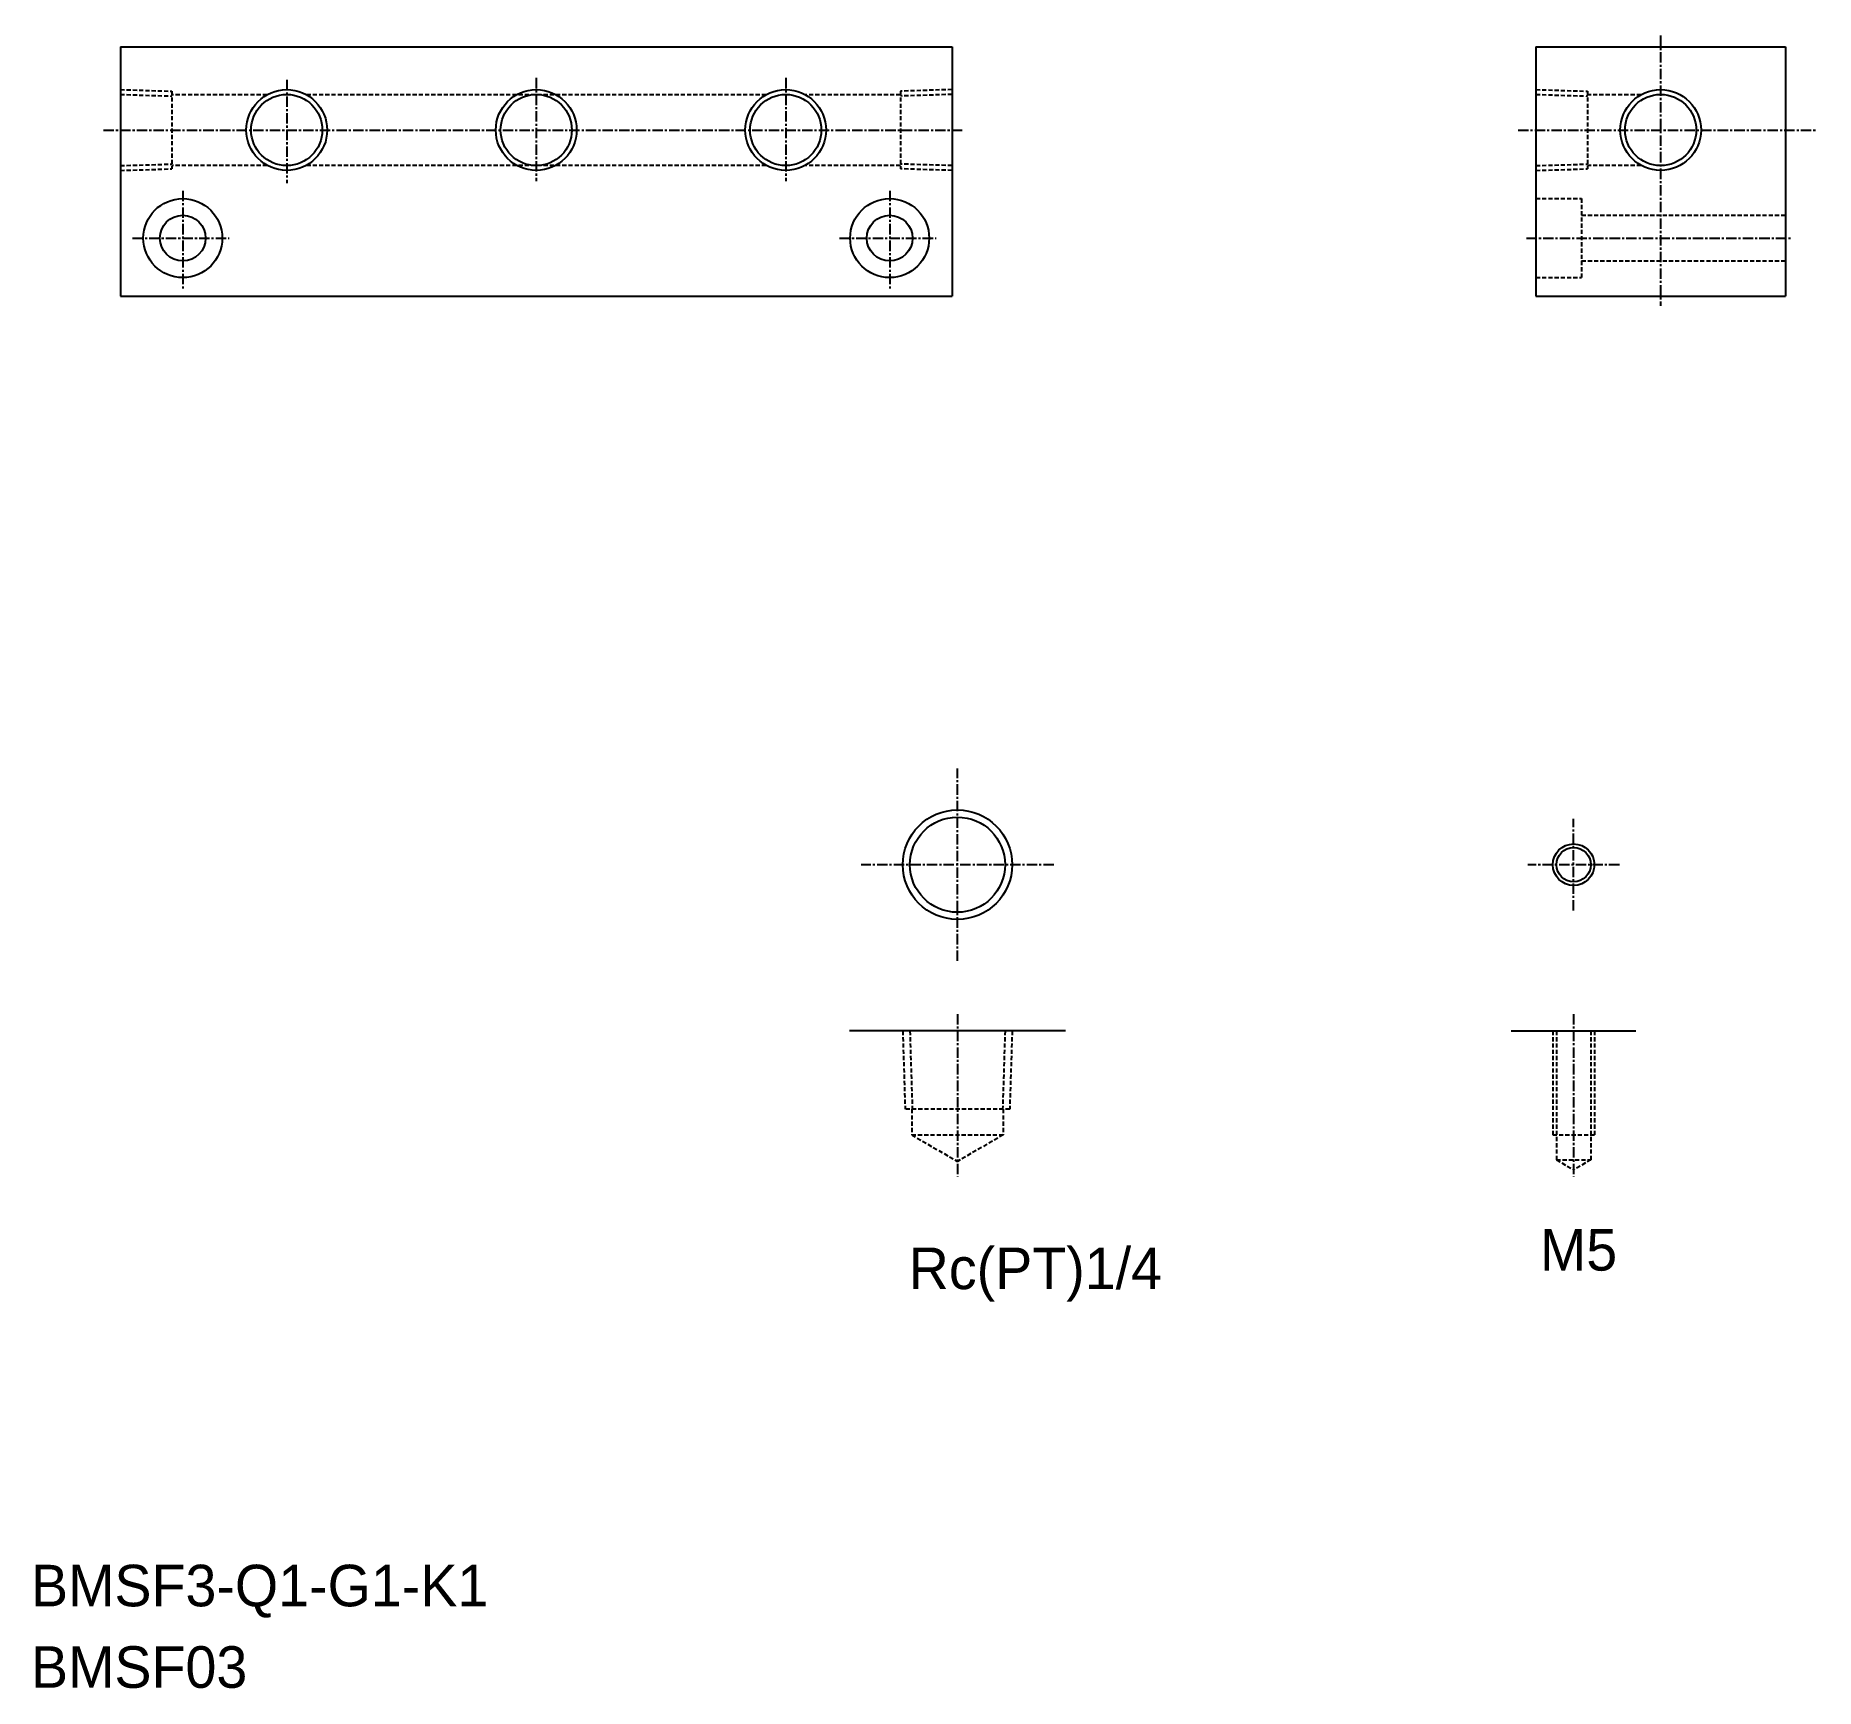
# Model space of a CAD drawing. Extents: x 1152 to 1366, y 3839 to 4038.
import ezdxf
from ezdxf.enums import TextEntityAlignment as Align

# ---------------------------------------------------------------- set-up
doc = ezdxf.new("R2010")
doc.units = 0
doc.linetypes.add('CENTER', pattern=[2, 1.25, -0.25, 0.25, -0.25])
doc.linetypes.add('DASHED', pattern=[0.75, 0.5, -0.25])
doc.layers.get('0').update_dxf_attribs({"linetype": 'CONTINUOUS'})
doc.layers.add('CENTER', color=1, linetype='CENTER')

msp = doc.modelspace()

# ---------------------------------------------------------------- linework, layer by layer
at = {"color": 7, "linetype": 'CONTINUOUS'}
for p, q in [((1161.92, 4036.36), (1261.92, 4036.36)), ((1161.92, 4036.36), (1161.92, 4006.36)), ((1261.92, 4036.36), (1261.92, 4006.36)), ((1332.12, 4036.36), (1362.12, 4036.36)), ((1332.12, 4036.36), (1332.12, 4006.36)), ((1362.12, 4036.36), (1362.12, 4006.36)), ((1161.92, 4006.36), (1261.92, 4006.36)), ((1332.12, 4006.36), (1362.12, 4006.36)), ((1275.57, 3918), (1249.57, 3918)), ((1329.16, 3918), (1344.16, 3918))]:
    msp.add_line(p, q, dxfattribs=at)
at = {"color": 3, "linetype": 'DASHED'}
for p, q in [((1161.92, 4031.23), (1168.12, 4031.03)), ((1161.92, 4030.64), (1168.12, 4030.45)), ((1168.12, 4031.03), (1168.12, 4021.69)), ((1179.55, 4030.61), (1168.12, 4030.61)), ((1239.55, 4030.61), (1184.29, 4030.61)), ((1255.72, 4030.61), (1244.29, 4030.61)), ((1261.92, 4031.23), (1255.72, 4031.03)), ((1255.72, 4031.03), (1255.72, 4021.69)), ((1261.92, 4030.64), (1255.72, 4030.45)), ((1332.12, 4031.23), (1338.32, 4031.03)), ((1332.12, 4030.64), (1338.32, 4030.45)), ((1338.32, 4031.03), (1338.32, 4021.69)), ((1344.75, 4030.61), (1338.32, 4030.61)), ((1161.92, 4022.08), (1168.12, 4022.27)), ((1161.92, 4021.5), (1168.12, 4021.69)), ((1179.55, 4022.11), (1168.12, 4022.11)), ((1239.55, 4022.11), (1184.29, 4022.11)), ((1255.72, 4022.11), (1244.29, 4022.11)), ((1261.92, 4022.08), (1255.72, 4022.27)), ((1261.92, 4021.5), (1255.72, 4021.69)), ((1332.12, 4022.08), (1338.32, 4022.27)), ((1332.12, 4021.5), (1338.32, 4021.69)), ((1344.75, 4022.11), (1338.32, 4022.11)), ((1332.12, 4018.11), (1337.62, 4018.11)), ((1337.62, 4018.11), (1337.62, 4008.61)), ((1337.62, 4016.11), (1362.12, 4016.11)), ((1337.62, 4010.61), (1362.12, 4010.61)), ((1332.12, 4008.61), (1337.62, 4008.61)), ((1255.99, 3918), (1256.28, 3908.6)), ((1256.85, 3918), (1257.14, 3908.6)), ((1268.29, 3918), (1268, 3908.6)), ((1269.15, 3918), (1268.85, 3908.6)), ((1334.16, 3918), (1334.16, 3905.5)), ((1334.59, 3918), (1334.59, 3902.5)), ((1338.73, 3918), (1338.73, 3902.5)), ((1339.16, 3918), (1339.16, 3905.5)), ((1268.85, 3908.6), (1256.28, 3908.6)), ((1257.07, 3908.6), (1257.07, 3905.5)), ((1268.07, 3908.6), (1268.07, 3905.5)), ((1257.07, 3905.5), (1268.07, 3905.5)), ((1257.07, 3905.5), (1262.57, 3902.32)), ((1268.07, 3905.5), (1262.57, 3902.32)), ((1334.16, 3905.5), (1339.16, 3905.5)), ((1334.59, 3902.5), (1338.73, 3902.5)), ((1334.59, 3902.5), (1336.66, 3901.31)), ((1338.73, 3902.5), (1336.66, 3901.31))]:
    msp.add_line(p, q, dxfattribs=at)
for p, q in [((1332.12, 4028.86), (1332.12, 4028.86)), ((1332.12, 4021.36), (1332.12, 4021.36))]:
    msp.add_line(p, q)
at = {"color": 3, "linetype": 'CONTINUOUS'}
for centre, radius in [((1181.92, 4026.36), 4.86), ((1211.92, 4026.36), 4.86), ((1241.92, 4026.36), 4.86), ((1347.12, 4026.36), 4.86), ((1262.57, 3938), 6.58), ((1336.66, 3938), 2.5)]:
    msp.add_circle(centre, radius, dxfattribs=at)
at = {"color": 7, "linetype": 'CONTINUOUS'}
for centre, radius in [((1181.92, 4026.36), 4.28), ((1211.92, 4026.36), 4.28), ((1241.92, 4026.36), 4.28), ((1347.12, 4026.36), 4.28), ((1169.42, 4013.36), 4.75), ((1254.42, 4013.36), 4.75), ((1169.42, 4013.36), 2.75), ((1254.42, 4013.36), 2.75), ((1262.57, 3938), 5.72), ((1336.66, 3938), 2.07)]:
    msp.add_circle(centre, radius, dxfattribs=at)
at = {"layer": 'CENTER', "color": 1, "linetype": 'CENTER'}
for p, q in [((1347.12, 4037.72), (1347.12, 4005.2)), ((1181.92, 4032.39), (1181.92, 4019.97)), ((1211.92, 4032.62), (1211.92, 4020.2)), ((1241.92, 4032.62), (1241.92, 4020.2)), ((1159.89, 4026.36), (1263.2, 4026.36)), ((1329.98, 4026.36), (1365.73, 4026.36)), ((1169.42, 4019.06), (1169.42, 4007.13)), ((1254.42, 4019.06), (1254.42, 4007.13)), ((1163.38, 4013.36), (1175, 4013.36)), ((1248.38, 4013.36), (1260, 4013.36)), ((1330.99, 4013.36), (1362.88, 4013.36)), ((1262.57, 3926.42), (1262.57, 3949.58)), ((1336.66, 3932.5), (1336.66, 3943.5)), ((1274.15, 3938), (1250.99, 3938)), ((1342.16, 3938), (1331.16, 3938)), ((1262.57, 3920.03), (1262.57, 3900.5)), ((1336.66, 3920.03), (1336.66, 3900.5))]:
    msp.add_line(p, q, dxfattribs=at)

# ---------------------------------------------------------------- texts
at = {"color": 7, "linetype": 'CONTINUOUS'}
for s, p in [('M5', (1341.9, 3891.68)), ('Rc(PT)1/4', (1287.17, 3889.45))]:
    msp.add_text(s, height=5, dxfattribs=at).set_placement(p, align=Align.MIDDLE_RIGHT)
for s, p in [('BMSF3-Q1-G1-K1', (1151.17, 3848.8)), ('BMSF03', (1151.17, 3839))]:
    msp.add_text(s, height=5, dxfattribs=at).set_placement(p)

doc.saveas('drawing.dxf')
